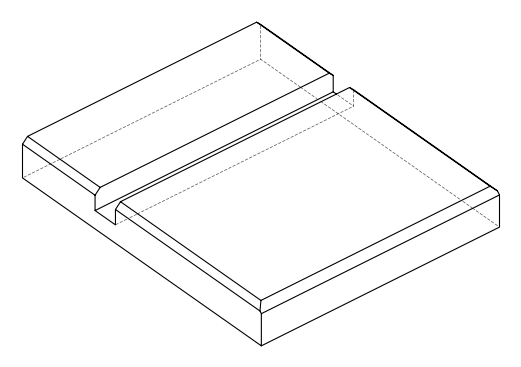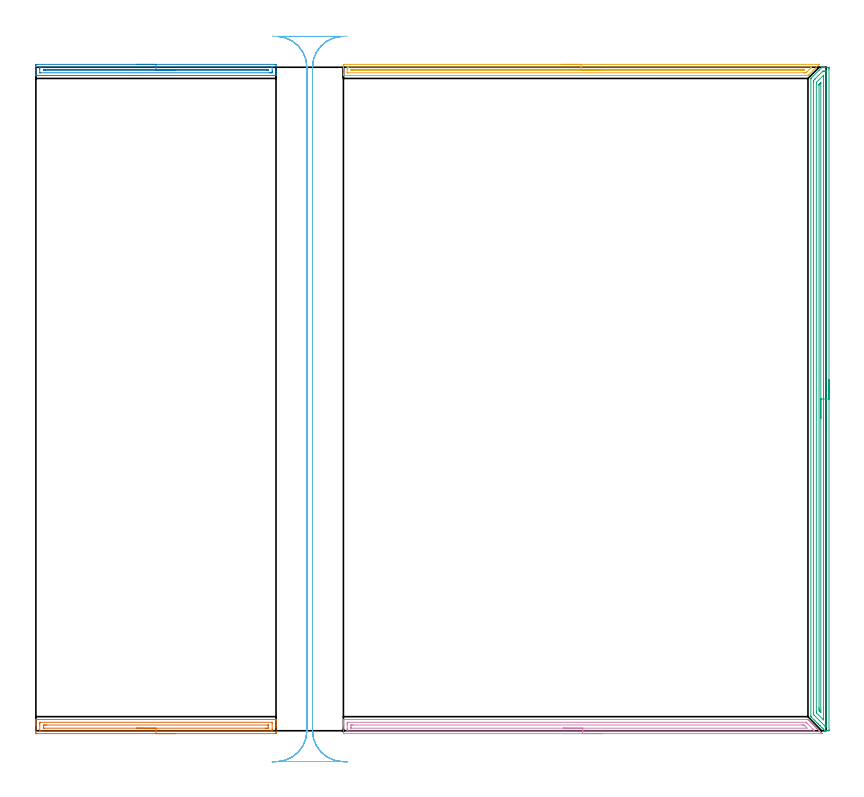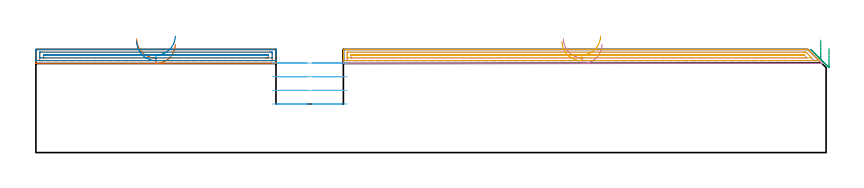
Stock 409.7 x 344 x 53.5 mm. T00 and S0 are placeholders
(PLAN: 6 operations, 1 tool changes, 36.1 min)
(1 AREA_MILL | FG_CHAMFER_SURFACE | UGT0205_001 | 3.19 min | 3441 mm3)
(2 AREA_MILL_1 | FG_CHAMFER_SURFACE_1 | UGT0205_001 | 3.13 min | 2160 mm3)
(3 AREA_MILL_2 | FG_CHAMFER_SURFACE_2 | UGT0205_001 | 11.05 min | 15197 mm3)
(4 AREA_MILL_3 | FG_CHAMFER_SURFACE_3 | UGT0205_001 | 6.07 min | 6601 mm3)
(5 AREA_MILL_4 | FG_CHAMFER_SURFACE_4 | UGT0205_001 | 6 min | 4148 mm3)
(6 MILL_RECTANGULAR_SLOT | SLOT_RECTANGULAR | UGT0201_004 | Follow Part, ap 8, ae 75% | 6.69 min | 339458 mm3)
(TOOL UGT0205_001 | Chamfer Mill 20 x 3 x 45 deg. | D20 FL50 Z2)
(TOOL UGT0201_004 | End Mill 32 mm | D32 FL53 Z6)
(OP 1 AREA_MILL)
G17 G21 G94 G90
T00 M6
G54
G17 G0 G90 X72.25 Y-1.5 S1061 M3
G43 Z63.5 H0
Z56.2
G94 G1 X72.212 Z55.328 F250.
X72.098 Z54.464
X71.909 Z53.612
X71.647 Z52.78
X71.313 Z51.974
X70.91 Z51.2
X70.442 Z50.464
X69.91 Z49.772
X69.321 Z49.129
X68.678 Z48.54
X67.986 Z48.008
X67.25 Z47.54
X66.476 Z47.137
X65.67 Z46.803
X64.838 Z46.541
X63.986 Z46.352
X63.122 Z46.238
X62.25 Z46.2
X0.616
X0.077 Y-1.494 Z46.203
X0.008 Y-1.491 Z46.206
X0. Y-0.958 Z46.739
Y2.594 Z50.288
Y3.144 Z50.841
Y3.482 Z51.178
Y4.032 Z51.728
Y4.37 Z52.065
Y5.045 Z52.745
Y5.388 Z53.087
X0.007 Y5.764 Z53.456
X0.01 Y5.797 Z53.488
X0.17 Y5.8 Z53.5
X124.33
X124.49 Y5.797 Z53.488
X124.493 Y5.764 Z53.456
X124.5 Y5.387 Z53.087
Y5.045 Z52.745
Y4.37 Z52.065
Y3.144 Z50.841
Y2.594 Z50.288
Y1.981 Z49.676
Y-0.683 Z47.014
X124.498 Y-0.958 Z46.739
X124.492 Y-1.491 Z46.206
X124.423 Y-1.494 Z46.203
X123.884 Y-1.5 Z46.2
X62.25
Y-0.086 Z47.614
X2.403 Y-0.085 Z47.615
X2.01 Y-0.07 Z47.63
X2.001 Y0.329 Z48.029
X2. Y3.482 Z51.182
X2.001 Y3.881 Z51.581
X2.01 Y4.37 Z52.07
X2.387 Y4.385 Z52.085
X2.403 Y4.386 Z52.086
X122.097 Y4.385 Z52.085
X122.49 Y4.37 Z52.07
X122.499 Y3.971 Z51.671
X122.5 Y0.818 Z48.518
X122.499 Y0.419 Z48.119
X122.49 Y-0.07 Z47.63
X122.113 Y-0.085 Z47.615
X122.097 Y-0.086 Z47.614
X62.25
Y1.328 Z49.028
X4.189 Y1.329 Z49.029
X4.063 Y1.33 Z49.03
X4.018 Y1.333 Z49.033
X4.013 Y1.334 Z49.034
X4.009 Y1.347 Z49.047
X4.004 Y1.392 Z49.092
X4.001 Y1.518 Z49.218
Y2.594 Z50.294
X4.003 Y2.779 Z50.479
X4.01 Y2.963 Z50.663
X4.189 Y2.966 Z50.666
X4.704 Y2.97 Z50.67
X5.083 Y2.971 Z50.671
X5.596
X120.311
X120.437 Y2.97 Z50.67
X120.482 Y2.967 Z50.667
X120.487 Y2.966 Z50.666
X120.491 Y2.952 Z50.652
X120.496 Y2.908 Z50.608
X120.499 Y2.782 Z50.482
Y1.706 Z49.406
X120.497 Y1.52 Z49.22
X120.49 Y1.336 Z49.036
X120.311 Y1.334 Z49.034
X119.796 Y1.33 Z49.03
X119.417 Y1.329 Z49.029
X118.904 Y1.328 Z49.028
X62.25
X61.378 Z49.067
X60.514 Z49.18
X59.662 Z49.369
X58.83 Z49.632
X58.024 Z49.965
X57.25 Z50.368
X56.514 Z50.837
X55.822 Z51.368
X55.179 Z51.957
X54.59 Z52.601
X54.058 Z53.293
X53.59 Z54.028
X53.187 Z54.802
X52.853 Z55.608
X52.591 Z56.44
X52.402 Z57.292
X52.288 Z58.157
X52.25 Z59.028
G0 Z63.5
M5
M2
(OP 2 AREA_MILL_1)
G17 G21 G94 G90
T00 M6
G54
G17 G0 G90 X52.25 Y345.5 S1061 M3
G43 Z63.5 H0
Z57.7
G94 G1 X52.288 Z56.828 F250.
X52.402 Z55.963
X52.591 Z55.112
X52.853 Z54.28
X53.187 Z53.474
X53.59 Z52.7
X54.058 Z51.964
X54.59 Z51.272
X55.179 Z50.629
X55.822 Z50.04
X56.514 Z49.508
X57.25 Z49.04
X58.024 Z48.637
X58.83 Z48.303
X59.662 Z48.041
X60.514 Z47.852
X61.378 Z47.738
X62.25 Z47.7
X123.884
X124.18 Y345.498
X124.49 Y345.494 Z47.703
X124.5 Y345.21 Z47.986
Y342.6 Z50.594
Y342.061 Z51.136
Y341.73 Z51.466
Y341.191 Z52.005
Y340.86 Z52.334
Y340.199 Z53.001
Y339.921 Z53.279
X124.498 Y339.809 Z53.383
X124.49 Y339.703 Z53.488
X124.33 Y339.7 Z53.5
X0.17
X0.01 Y339.703 Z53.488
X0.002 Y339.809 Z53.383
X0. Y339.921 Z53.279
Y340.198 Z53.001
Y340.86 Z52.334
Y342.061 Z51.136
Y342.6 Z50.594
Y344.94 Z48.256
X0.003 Y345.21 Z47.986
X0.01 Y345.494 Z47.703
X0.32 Y345.498 Z47.7
X0.616 Y345.5
X62.25
Y344.086 Z49.114
X122.097 Y344.085 Z49.115
X122.36 Y344.084 Z49.116
X122.453 Y344.08 Z49.12
X122.49 Y344.078 Z49.122
X122.492 Y344.057 Z49.143
X122.498 Y343.949 Z49.251
X122.5 Y342.208 Z50.992
X122.499 Y341.73 Z51.47
X122.497 Y341.34 Z51.86
X122.49 Y341.207 Z51.993
X122.483 Y341.121 Z52.079
X122.413 Y341.119 Z52.081
X122.097 Y341.116 Z52.084
X121.836 Y341.115 Z52.085
X121.204 Y341.114 Z52.086
X2.403 Y341.115 Z52.085
X2.14 Y341.116 Z52.084
X2.047 Y341.12 Z52.08
X2.01 Y341.122 Z52.078
X2.008 Y341.143 Z52.057
X2.002 Y341.251 Z51.949
X2. Y342.992 Z50.208
X2.001 Y343.47 Z49.73
X2.003 Y343.86 Z49.34
X2.01 Y343.993 Z49.207
X2.017 Y344.079 Z49.121
X2.087 Y344.081 Z49.119
X2.403 Y344.084 Z49.116
X2.664 Y344.085 Z49.115
X3.296 Y344.086 Z49.114
X62.25
Y342.672 Z50.528
X120.238 Y342.671 Z50.529
X120.311 Y342.669 Z50.531
X120.383 Y342.665 Z50.535
X120.49 Y342.655 Z50.545
X120.494 Y342.6 Z50.6
X120.493 Y342.555 Z50.645
X120.491 Y342.537 Z50.663
X120.457 Y342.534 Z50.666
X120.383 Y342.53 Z50.67
X120.311 Y342.529 Z50.671
X119.491 Y342.528 Z50.672
X4.262 Y342.529 Z50.671
X4.189 Y342.531 Z50.669
X4.117 Y342.535 Z50.665
X4.01 Y342.545 Z50.655
X4.006 Y342.6 Z50.6
X4.007 Y342.646 Z50.554
X4.009 Y342.663 Z50.537
X4.043 Y342.666 Z50.534
X4.117 Y342.67 Z50.53
X4.189 Y342.671 Z50.529
X5.009 Y342.672 Z50.528
X62.25
X63.122 Z50.566
X63.986 Z50.68
X64.838 Z50.869
X65.67 Z51.131
X66.476 Z51.465
X67.25 Z51.868
X67.986 Z52.337
X68.678 Z52.868
X69.321 Z53.457
X69.91 Z54.101
X70.442 Z54.793
X70.91 Z55.528
X71.313 Z56.302
X71.647 Z57.108
X71.909 Z57.94
X72.098 Z58.792
X72.212 Z59.657
X72.25 Z60.528
G0 Z63.5
M5
M2
(OP 3 AREA_MILL_2)
G17 G21 G94 G90
T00 M6
G54
G17 G0 G90 X411.2 Y182. S1061 M3
G43 Z63.5 H0
Z54.1
G94 G1 Y181.962 Z53.228 F250.
Y181.848 Z52.363
Y181.659 Z51.512
Y181.397 Z50.68
Y181.063 Z49.874
Y180.66 Z49.1
Y180.191 Z48.364
Y179.66 Z47.672
Y179.071 Z47.029
Y178.428 Z46.44
Y177.736 Z45.908
Y177. Z45.44
Y176.226 Z45.037
Y175.42 Z44.703
Y174.588 Z44.441
Y173.736 Z44.252
Y172.872 Z44.138
Y172. Z44.1
Y0.437
X411.196 Y0.162 Z44.104
X411.191 Y0.003 Z44.105
X411.181 Y0.001 Z44.115
X410.866 Y0. Z44.43
X410.231 Z45.068
X409.753 Z45.546
X409.119 Y0.008 Z46.18
X409.101 Y0.01 Z46.198
X409.013 Y0.091 Z46.287
X408.938 Y0.162 Z46.361
X408.39 Y0.71 Z46.91
X408.246 Y0.852 Z47.051
X408.193 Y0.906 Z47.105
X407.571 Y1.529 Z47.729
X407.373 Y1.725 Z47.923
X406.752 Y2.348 Z48.548
X406.706 Y2.394 Z48.593
X406.5 Y2.598 Z48.796
X405.933 Y3.167 Z49.367
X405.813 Y3.286 Z49.486
X405.627 Y3.471 Z49.669
X405.113 Y3.987 Z50.187
X404.754 Y4.344 Z50.542
X404.294 Y4.806 Z51.006
X403.881 Y5.218 Z51.416
X403.59 Y5.509 Z51.707
X402.242 Y6.857 Z53.056
X402.135 Y6.964 Z53.163
X401.861 Y7.241 Z53.438
X401.807 Y7.299 Z53.492
X401.8 Y7.75 Z53.5
Y338.036
X401.803 Y338.195 Z53.489
X401.887 Y338.289 Z53.41
X406.063 Y342.464 Z49.236
X407.459 Y343.86 Z47.84
X407.502 Y343.904 Z47.794
X407.598 Y343.99 Z47.694
X407.688 Y343.999 Z47.605
X408.127 Y344. Z47.173
X408.485 Z46.814
X409.119 Z46.176
X410.31 Z44.987
X410.866 Y343.994 Z44.429
X411.192 Y343.99 Z44.103
X411.196 Y343.73 Z44.101
X411.199 Y343.391
X411.2 Y343.049 Z44.1
Y172.
X409.786 Z45.514
Y3.286
X409.785 Y2.606 Z45.515
X409.783 Y2.394 Z45.517
X409.779 Y2.125 Z45.521
X409.771 Y2.01 Z45.529
X409.701 Z45.599
X409.547 Y2.014 Z45.753
X409.156 Y2.394 Z46.144
X409.119 Y2.43 Z46.181
X403.8 Y7.75 Z51.5
X403.716 Y7.836 Z51.584
X403.537 Y8.021 Z51.763
X403.221 Y8.351 Z52.079
X403.218 Y8.427 Z52.082
X403.216 Y8.642 Z52.084
X403.214 Y9.324 Z52.086
Y9.535
X403.215 Y336.25 Z52.085
X403.218 Y336.927 Z52.082
X403.221 Y337.143 Z52.079
X403.546 Y337.485 Z51.754
X403.881 Y337.829 Z51.419
X403.982 Y337.932 Z51.318
X407.657 Y341.606 Z47.643
X407.96 Y341.899 Z47.34
X408.056 Y341.99 Z47.244
X408.246 Y341.993 Z47.054
X408.735 Y341.999 Z46.565
X409.119 Y342. Z46.181
X409.608 Z45.692
X409.742 Y341.997 Z45.558
X409.769 Y341.994 Z45.531
X409.778 Y341.99 Z45.522
X409.781 Y341.984 Z45.519
X409.783 Y341.952 Z45.517
X409.785 Y341.818 Z45.515
X409.786 Y172. Z45.514
X408.372 Z46.928
X408.371 Y5.964 Z46.929
X408.37 Y5.838 Z46.93
X408.366 Y5.709 Z46.934
X408.362 Y5.648 Z46.938
X408.317 Y5.689 Z46.983
X408.246 Y5.756 Z47.054
X408.035 Y5.964 Z47.265
X404.754 Y9.246 Z50.546
X404.684 Y9.319 Z50.616
X404.65 Y9.357 Z50.65
X404.636 Y9.375 Z50.664
X404.634 Y9.408 Z50.666
X404.63 Y9.535 Z50.67
X404.629 Y9.663 Z50.671
Y335.868
X404.631 Y336.059 Z50.669
X404.633 Y336.106 Z50.667
X404.636 Y336.125 Z50.664
X404.654 Y336.146 Z50.646
X404.749 Y336.25 Z50.551
X408.283 Y339.783 Z47.017
X408.322 Y339.821 Z46.978
X408.346 Y339.835 Z46.954
X408.366 Y339.842 Z46.934
X408.367 Y339.821 Z46.933
X408.37 Y339.743 Z46.93
X408.371 Y339.693 Z46.929
X408.372 Y338.928 Z46.928
Y172.
X406.957 Z48.343
Y10.428
X406.956 Y9.962 Z48.344
X406.951 Y9.535 Z48.349
X406.95 Y9.511 Z48.35
X406.919 Y9.535 Z48.381
X406.5 Y9.961 Z48.8
X406.05 Y10.428 Z49.25
X406.045 Y10.892 Z49.255
X406.044 Y11.32 Z49.256
X406.043 Y11.788 Z49.257
Y334.465
X406.045 Y334.93 Z49.255
X406.047 Y335.038 Z49.253
X406.049 Y335.087 Z49.251
X406.081 Y335.12 Z49.219
X406.307 Y335.358 Z48.993
X406.404 Y335.455 Z48.896
X406.5 Y335.551 Z48.8
X406.849 Y335.893 Z48.451
X406.916 Y335.955 Z48.385
X406.951 Y335.983 Z48.349
X406.954 Y335.93 Z48.346
X406.956 Y335.888 Z48.344
X406.957 Y335.783 Z48.343
Y335.358
Y172.
Y171.128 Z48.381
Y170.263 Z48.495
Y169.412 Z48.683
Y168.58 Z48.946
Y167.774 Z49.28
Y167. Z49.682
Y166.264 Z50.151
Y165.572 Z50.682
Y164.929 Z51.272
Y164.34 Z51.915
Y163.808 Z52.607
Y163.34 Z53.343
Y162.937 Z54.116
Y162.603 Z54.922
Y162.341 Z55.754
Y162.152 Z56.606
Y162.038 Z57.471
Y162. Z58.343
G0 Z63.5
M5
M2
(OP 4 AREA_MILL_3)
G17 G21 G94 G90
T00 M6
G54
G17 G0 G90 X293.5 Y-1.5 S1061 M3
G43 Z63.5 H0
Z56.2
G94 G1 X293.462 Z55.328 F250.
X293.348 Z54.464
X293.159 Z53.612
X292.897 Z52.78
X292.563 Z51.974
X292.16 Z51.2
X291.692 Z50.464
X291.16 Z49.772
X290.571 Z49.129
X289.928 Z48.54
X289.236 Z48.008
X288.5 Z47.54
X287.726 Z47.137
X286.92 Z46.803
X286.088 Z46.541
X285.236 Z46.352
X284.372 Z46.238
X283.5 Z46.2
X159.995 Y-1.499 Z46.201
X159.457 Y-1.494 Z46.203
X159.408 Y-1.491 Z46.205
X159.4 Y-0.958 Z46.739
Y2.594 Z50.288
Y3.184 Z50.881
Y3.482 Z51.178
Y4.072 Z51.768
Y4.37 Z52.065
Y4.965 Z52.664
Y5.258 Z52.957
Y5.437 Z53.136
X159.407 Y5.769 Z53.46
X159.41 Y5.797 Z53.488
X159.55 Y5.8 Z53.5
X399.871
X400.305 Y5.794 Z53.492
X400.367 Y5.733 Z53.433
X400.399 Y5.702 Z53.401
X400.844 Y5.258 Z52.954
X400.922 Y5.179 Z52.878
X401.06 Y5.041 Z52.74
X401.14 Y4.962 Z52.658
X401.216 Y4.884 Z52.583
X401.357 Y4.743 Z52.442
X401.436 Y4.666 Z52.362
X401.511 Y4.589 Z52.288
X401.654 Y4.446 Z52.145
X401.732 Y4.37 Z52.066
X401.806 Y4.294 Z51.993
X401.951 Y4.149 Z51.848
X402.028 Y4.074 Z51.77
X402.101 Y4. Z51.699
X402.249 Y3.852 Z51.551
X402.324 Y3.778 Z51.474
X402.395 Y3.705 Z51.404
X402.546 Y3.554 Z51.253
X402.62 Y3.482 Z51.178
X402.69 Y3.41 Z51.109
X402.843 Y3.257 Z50.956
X402.916 Y3.186 Z50.882
X402.985 Y3.115 Z50.814
X403.14 Y2.96 Z50.659
X403.212 Y2.89 Z50.586
X403.28 Y2.821 Z50.52
X403.438 Y2.663 Z50.362
X403.508 Y2.594 Z50.29
X403.574 Y2.526 Z50.225
X403.735 Y2.365 Z50.064
X403.804 Y2.298 Z49.994
X403.869 Y2.231 Z49.93
X404.032 Y2.068 Z49.767
X404.099 Y2.002 Z49.698
X404.164 Y1.936 Z49.635
X404.329 Y1.771 Z49.47
X404.395 Y1.706 Z49.403
X404.459 Y1.642 Z49.341
X404.627 Y1.474 Z49.173
X404.691 Y1.41 Z49.107
X404.753 Y1.347 Z49.046
X404.924 Y1.176 Z48.875
X404.987 Y1.114 Z48.811
X405.048 Y1.052 Z48.751
X405.221 Y0.879 Z48.578
X405.283 Y0.818 Z48.515
X405.343 Y0.757 Z48.456
X405.518 Y0.582 Z48.281
X405.579 Y0.522 Z48.219
X405.638 Y0.463 Z48.162
X405.816 Y0.285 Z47.984
X405.875 Y0.226 Z47.923
X405.932 Y0.168 Z47.867
X406.113 Y-0.012 Z47.687
X406.171 Y-0.07 Z47.627
X406.227 Y-0.127 Z47.572
X406.41 Y-0.31 Z47.389
X406.467 Y-0.366 Z47.331
X406.522 Y-0.421 Z47.278
X406.707 Y-0.607 Z47.092
X406.763 Y-0.662 Z47.035
X406.817 Y-0.716 Z46.983
X407.005 Y-0.904 Z46.795
X407.059 Y-0.958 Z46.739
X407.215 Y-1.115 Z46.585
X407.302 Y-1.202 Z46.498
X407.503 Y-1.402 Z46.296
X407.598 Y-1.498 Z46.2
X407.524 Y-1.499 Z46.199
X407.368 Y-1.5 Z46.2
X283.5
Y-0.086 Z47.614
X161.779 Y-0.085 Z47.615
X161.41 Y-0.07 Z47.63
X161.403 Y0.305 Z48.005
X161.401 Y0.818 Z48.518
X161.4 Y1.195 Z48.895
Y2.971 Z50.671
X161.401 Y3.482 Z51.182
X161.402 Y3.857 Z51.557
X161.41 Y4.37 Z52.07
X161.763 Y4.385 Z52.085
X161.779
X398.963
X398.979
X399.268 Y4.37 Z52.07
X399.871 Y3.778 Z51.478
X402.832 Y0.818 Z48.518
X403.438 Y0.209 Z47.909
X403.708 Y-0.07 Z47.63
X403.453 Y-0.085 Z47.615
X403.438
X283.5 Y-0.086 Z47.614
Y1.328 Z49.028
X163.562 Y1.329 Z49.029
X163.436 Y1.33 Z49.03
X163.416 Y1.332 Z49.032
X163.412 Y1.334 Z49.034
X163.408 Y1.351 Z49.051
X163.403 Y1.437 Z49.137
X163.401 Y1.544 Z49.244
X163.4 Y1.706 Z49.406
X163.401 Y2.754 Z50.454
X163.407 Y2.917 Z50.617
X163.41 Y2.959 Z50.659
X163.424 Y2.965 Z50.665
X163.468 Y2.967 Z50.667
X163.562 Y2.97 Z50.67
X164.075 Y2.971 Z50.671
X164.454 Y2.972 Z50.672
X397.196 Y2.971 Z50.671
X397.71 Y2.97 Z50.67
X398.087 Y2.967 Z50.667
X398.209 Y2.965 Z50.665
X398.34 Y2.849 Z50.549
X398.602 Y2.594 Z50.294
X398.979 Y2.221 Z49.921
X399.871 Y1.329 Z49.029
X283.5 Y1.328 Z49.028
X282.628 Z49.066
X281.764 Z49.18
X280.912 Z49.369
X280.08 Z49.632
X279.274 Z49.965
X278.5 Z50.368
X277.764 Z50.837
X277.072 Z51.368
X276.429 Z51.957
X275.84 Z52.601
X275.308 Z53.293
X274.84 Z54.028
X274.437 Z54.802
X274.103 Z55.608
X273.841 Z56.44
X273.652 Z57.292
X273.538 Z58.157
X273.5 Z59.028
G0 Z63.5
M5
M2
(OP 5 AREA_MILL_4)
G17 G21 G94 G90
T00 M6
G54
G17 G0 G90 X272.75 Y345.5 S1061 M3
G43 Z63.5 H0
Z57.7
G94 G1 X272.788 Z56.828 F250.
X272.902 Z55.963
X273.091 Z55.112
X273.353 Z54.28
X273.687 Z53.474
X274.09 Z52.7
X274.559 Z51.964
X275.09 Z51.272
X275.679 Z50.629
X276.322 Z50.04
X277.014 Z49.508
X277.75 Z49.04
X278.524 Z48.637
X279.33 Z48.303
X280.162 Z48.041
X281.014 Z47.852
X281.878 Z47.738
X282.75 Z47.7
X405.963
X406.012 Y345.498 Z47.698
X406.073 Y345.496 Z47.696
X406.083 Y345.493 Z47.698
X406.084 Y345.491 Z47.699
X406.068 Y345.464 Z47.727
X405.981 Y345.38 Z47.816
X405.938 Y345.337 Z47.861
X400.582 Y339.982 Z53.218
X400.366 Y339.768 Z53.428
X400.295 Y339.703 Z53.489
X400.135 Y339.7 Z53.5
X159.562
X159.41 Y339.702 Z53.488
X159.403 Y339.803 Z53.389
X159.4 Y339.911 Z53.288
Y340.228 Z52.971
Y340.86 Z52.334
Y342.916 Z50.281
Y343.47 Z49.725
Y344.063 Z49.133
Y344.34 Z48.856
Y344.933 Z48.263
X159.404 Y345.21 Z47.986
X159.41 Y345.493 Z47.703
X159.713 Y345.497 Z47.701
X160.008 Y345.5 Z47.7
X282.75
Y344.086 Z49.114
X401.717 Y344.085 Z49.115
X401.921
X402.186 Y344.081 Z49.119
X402.212 Y344.08 Z49.12
X402.203 Y344.065 Z49.135
X402.023 Y343.876 Z49.324
X401.921 Y343.771 Z49.429
X400.006 Y341.856 Z51.344
X399.878 Y341.73 Z51.47
X399.56 Y341.421 Z51.779
X399.243 Y341.121 Z52.079
X398.978 Y341.118 Z52.082
X398.35 Y341.115 Z52.085
X398.089 Y341.114 Z52.086
X161.794 Y341.115 Z52.085
X161.53 Y341.117 Z52.083
X161.444 Y341.121 Z52.079
X161.41 Y341.124 Z52.076
X161.408 Y341.142 Z52.058
X161.402 Y341.242 Z51.958
X161.4 Y342.984 Z50.216
Y343.47 Z49.73
X161.401 Y343.852 Z49.348
X161.406 Y343.981 Z49.219
X161.41 Y344.077 Z49.123
X161.478 Y344.079 Z49.121
X161.794 Y344.083 Z49.117
X162.055 Y344.085 Z49.115
X282.75 Y344.086 Z49.114
Y342.672 Z50.528
X398.302 Y342.671 Z50.529
X398.35 Y342.668 Z50.532
X398.353 Y342.666 Z50.534
X398.354 Y342.661 Z50.539
X398.35 Y342.651 Z50.549
X398.323 Y342.627 Z50.573
X398.289 Y342.6 Z50.6
X397.524 Y342.535 Z50.665
X397.458 Y342.532 Z50.668
X396.638 Y342.529 Z50.671
X396.565 Y342.528 Z50.672
X164.545
X163.651 Y342.53 Z50.67
X163.579 Y342.532 Z50.668
X163.507 Y342.535 Z50.665
X163.41 Y342.548 Z50.652
X163.407 Y342.6 Z50.6
Y342.643 Z50.557
X163.409 Y342.66 Z50.54
X163.434 Y342.665 Z50.535
X163.508 Y342.669 Z50.531
X163.579 Y342.67 Z50.53
X164.398 Y342.672 Z50.528
X168.097
X282.75
X283.622 Z50.566
X284.487 Z50.68
X285.338 Z50.869
X286.17 Z51.132
X286.976 Z51.465
X287.75 Z51.868
X288.486 Z52.337
X289.178 Z52.868
X289.821 Z53.457
X290.41 Z54.101
X290.942 Z54.793
X291.41 Z55.528
X291.813 Z56.302
X292.147 Z57.108
X292.409 Z57.94
X292.598 Z58.792
X292.712 Z59.657
X292.75 Z60.528
G0 Z63.5
M5
M2
(OP 6 MILL_RECTANGULAR_SLOT)
G17 G21 G94 G90
T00 M6
G54
G17 G0 G90 X122.485 Y360.154 S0 M3
G43 Z63.5 H0
Z46.425
G94 G1 X125.479 Y359.97 F250.
G2 X140.5 Y344. R16. F500.
G1 Y0.
G2 X125.479 Y-15.97 R16.
G1 Y-16.
X158.421
Y-15.97
G2 X143.4 Y0. R16.
G1 Y344.
G2 X158.421 Y359.97 R16.
G1 X161.415 Y360.154 F250.
G0 Z63.5
Y-16.154
Z39.35
G1 X158.421 Y-15.97
G2 X143.4 Y0. R16. F500.
G1 Y344.
G2 X158.421 Y359.97 R16.
G1 Y360.
X125.479
Y359.97
G2 X140.5 Y344. R16.
G1 Y0.
G2 X125.479 Y-15.97 R16.
G1 X122.485 Y-16.154 F250.
G0 X161.415 Z32.275
G1 X158.421 Y-15.97
G2 X143.4 Y0. R16. F500.
G1 Y344.
G2 X158.421 Y359.97 R16.
G1 Y360.
X125.479
Y359.97
G2 X140.5 Y344. R16.
G1 Y0.
G2 X125.479 Y-15.97 R16.
G1 X122.485 Y-16.154 F250.
G0 X161.415 Z25.2
G1 X158.421 Y-15.97
G2 X143.4 Y0. R16. F500.
G1 Y344.
G2 X158.421 Y359.97 R16.
G1 Y360.
X125.479
Y359.97
G2 X140.5 Y344. R16.
G1 Y0.
G2 X125.479 Y-15.97 R16.
G1 X122.485 Y-16.154 F250.
G0 Z63.5
M5
M2
